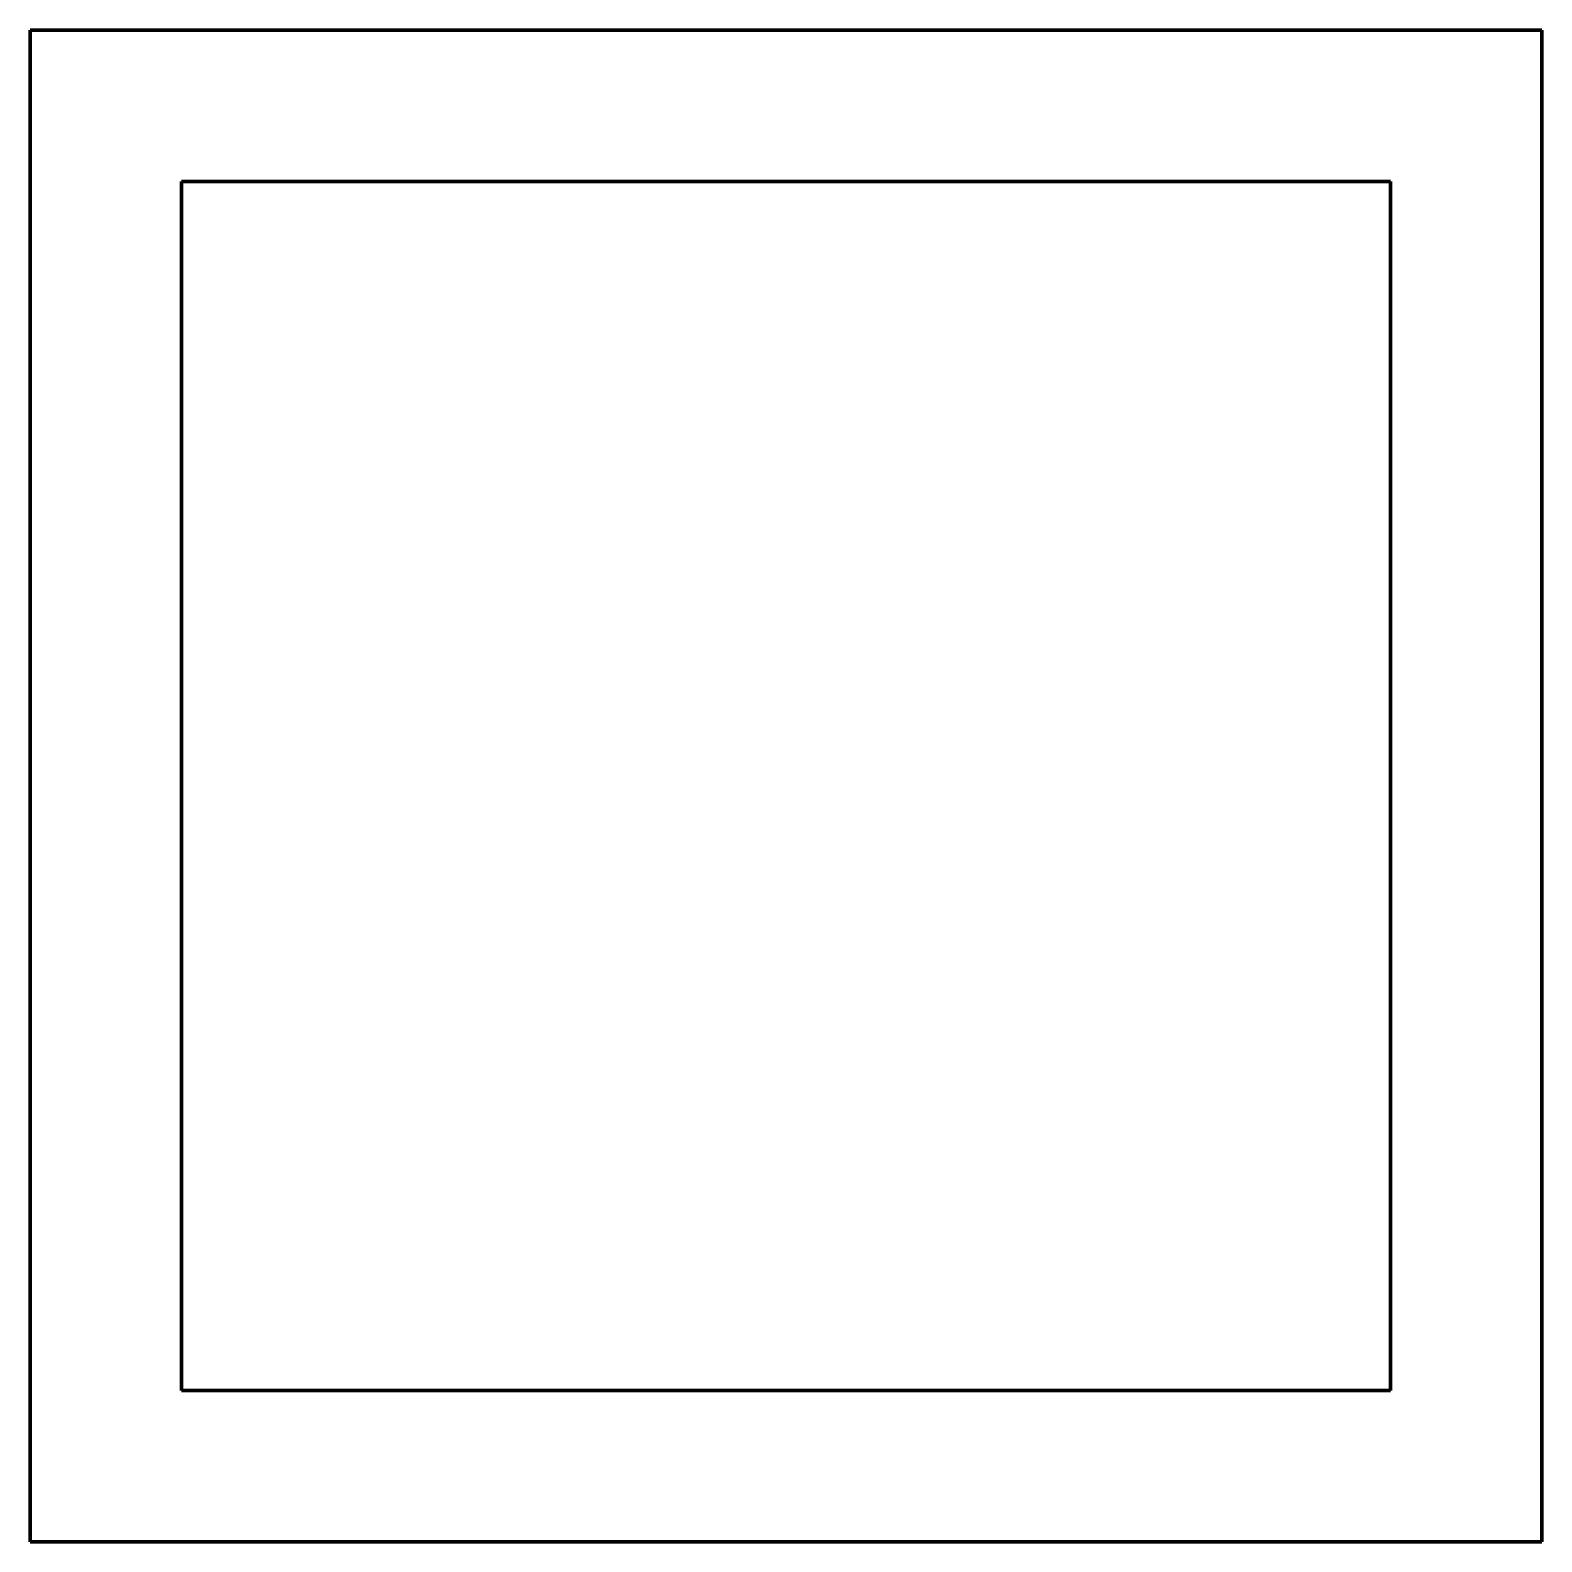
# Model space of a CAD drawing. Header units: millimetres. Extents: x 5 to 15, y 5 to 15.
import ezdxf

# ---------------------------------------------------------------- set-up
doc = ezdxf.new("R2010")
doc.units = ezdxf.units.MM
doc.layers.get('0').update_dxf_attribs({"color": 253, "lineweight": 70, "true_color": 0x8faf8f})

msp = doc.modelspace()

# ---------------------------------------------------------------- linework, layer by layer
for p, q in [((15, 15), (5, 15)), ((5, 15), (5, 5)), ((15, 5), (15, 15)), ((14, 14), (6, 14)), ((6, 14), (6, 6)), ((14, 6), (14, 14)), ((6, 6), (14, 6)), ((5, 5), (15, 5))]:
    msp.add_line(p, q)

doc.saveas('drawing.dxf')
